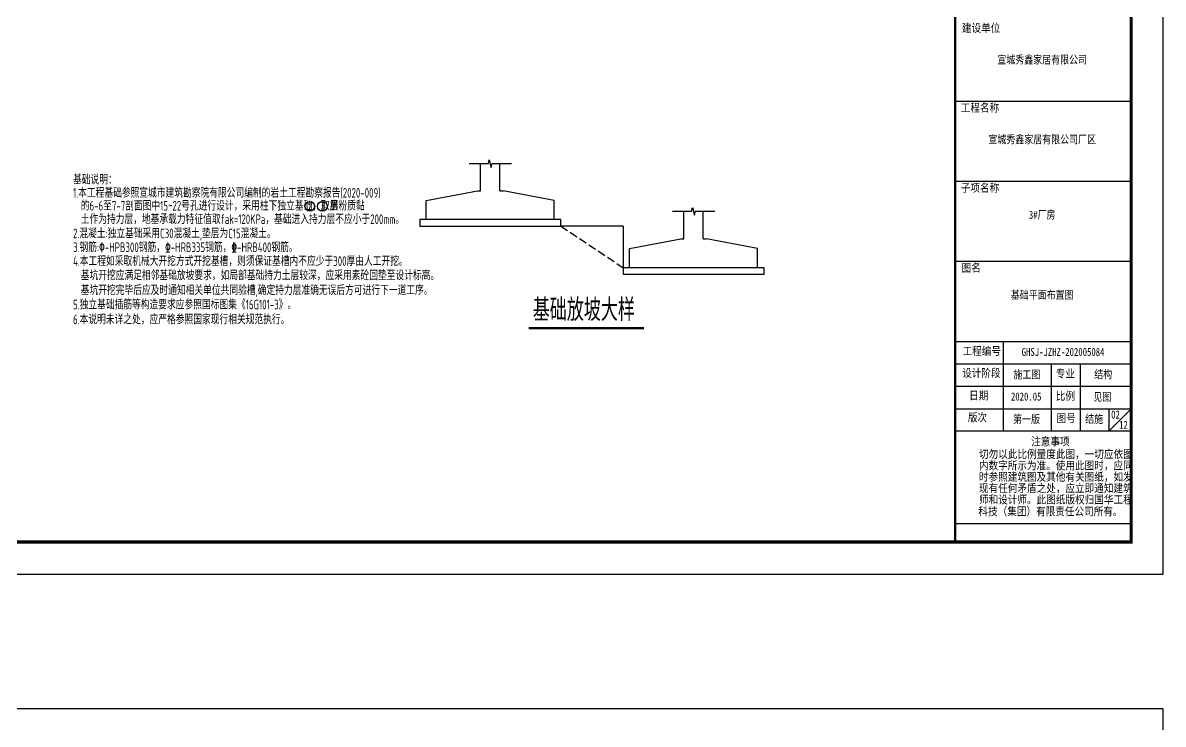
# Model space of a CAD drawing. Extents: x 9834882 to 10005569, y 1691670 to 2510806.
# Drawn here: x 9929794 to 9983219, y 2335769 to 2368605 of the extents above; entities that cross this region are included whole.
import ezdxf
from ezdxf.enums import TextEntityAlignment as Align

# ---------------------------------------------------------------- set-up
doc = ezdxf.new("R2010")
doc.units = 0
doc.header["$LTSCALE"] = 1000
doc.header["$MEASUREMENT"] = 0
doc.linetypes.add('DASH', pattern=[0.35, 0.25, -0.1])
doc.layers.get('0').update_dxf_attribs({"linetype": 'CONTINUOUS'})
for name, color, linetype in [('1505', 2, 'CONTINUOUS'), ('DIM_SYMB', 3, 'CONTINUOUS'), ('PP-PM-TK', 7, 'CONTINUOUS'), ('PUB_TEXT', 7, 'CONTINUOUS'), ('PUB_TITLE', 4, 'CONTINUOUS'), ('TEXT', 7, 'CONTINUOUS')]:
    doc.layers.add(name, color=color, linetype=linetype)
doc.styles.add('_HZTXT', font='atssdeng.shx', dxfattribs={"width": 0.8, "bigfont": 'atssdchn.shx'})
doc.styles.add('TQ', font='txt.shx', dxfattribs={"width": 0.8, "bigfont": 'hztxt.shx'})
doc.styles.add('TSSD_REIN', font='atssdeng.shx', dxfattribs={"width": 0.7, "bigfont": 'atssdchn.shx'})
doc.styles.add('仿宋', font='', dxfattribs={"width": 0.8})
doc.styles.get('仿宋').set_extended_font_data('SimSun')

# ---------------------------------------------------------------- blocks, each defined once
blk = doc.blocks.new('A2 TK 2019')
at = {"layer": 'PP-PM-TK', "color": 4}
for p, q in [((7035935, 1988948), (7041435, 1988948)), ((7035935, 1986448), (7041435, 1986448)), ((7035935, 1983948), (7041435, 1983948)), ((7035935, 1981448), (7041435, 1981448)), ((7037435, 1981448), (7037435, 1978648)), ((7035935, 1980748), (7041435, 1980748)), ((7038935, 1980748), (7038935, 1978648)), ((7039840, 1980748), (7039840, 1978648)), ((7035935, 1980048), (7041435, 1980048)), ((7035935, 1979348), (7041435, 1979348)), ((7041435, 1979348), (7040735, 1978648)), ((7040735, 1979348), (7040735, 1978648))]:
    blk.add_line(p, q, dxfattribs=at)
at = {"layer": 'PP-PM-TK', "color": 4, "const_width": 70}
blk.add_lwpolyline([(7035935, 2015184), (7041435, 2015184), (7041435, 1975184), (7035935, 1975184)], close=True, dxfattribs=at)
at = {"layer": 'PP-PM-TK', "color": 4, "const_width": 40}
for points in [[(7035935, 1978648), (7041435, 1978648)], [(7035935, 1975756), (7041435, 1975756)]]:
    blk.add_lwpolyline(points, dxfattribs=at)
at = {"layer": 'PUB_TEXT', "color": 2, "style": 'TQ'}
for s, p in [('建设单位', (7036148, 1991081)), ('工程名称', (7036114, 1988590)), ('子项名称', (7036114, 1986089)), ('图名', (7036138, 1983596)), ('工程编号', (7036169, 1980997)), ('设计阶段', (7036156, 1980311)), ('专业', (7039080, 1980294)), ('日期', (7036374, 1979611)), ('比例', (7039080, 1979594)), ('版次', (7036335, 1978925)), ('图号', (7039103, 1978902)), ('注意事项', (7038312, 1978175)), ('切勿以此比例量度此图，一切应依图', (7036682, 1977780)), ('内数字所示为准。使用此图时，应同', (7036682, 1977426)), ('时参照建筑图及其他有关图纸，如发', (7036682, 1977071)), ('现有任何矛盾之处，应立即通知建筑', (7036682, 1976716)), ('师和设计师。此图纸版权归国华工程', (7036682, 1976361)), ('科技（集团）有限责任公司所有。', (7036664, 1975992))]:
    blk.add_text(s, height=250, dxfattribs=at).set_placement(p)
at = {"layer": 'PUB_TITLE', "color": 0, "style": '仿宋', "width": 0.8}
for s, p in [('宣城秀鑫家居有限公司', (7038656, 1990116)), ('宣城秀鑫家居有限公司厂区', (7038656, 1987626)), ('3#厂房', (7038656, 1985275))]:
    blk.add_text(s, height=250, dxfattribs=at).set_placement(p, align=Align.CENTER)
for s, p in [('GHSJ-JZHZ-202005084', (7038016, 1980994)), ('施工图', (7037757, 1980289)), ('结构', (7040282, 1980294)), ('2020.05', (7037680, 1979601)), ('见图', (7040256, 1979591)), ('第一版', (7037748, 1978895)), ('结施', (7039998, 1978901)), ('12', (7041059, 1978720))]:
    blk.add_text(s, height=250, dxfattribs=at).set_placement(p)
blk = doc.blocks.new('32GBG5H5H')
at = {"layer": '1505'}
for p, q in [((5527457, 2140994), (5527457, 2141842)), ((5528057, 2140994), (5528057, 2141842)), ((5525757, 2140694), (5527357, 2140994)), ((5527357, 2140994), (5527457, 2140994)), ((5528057, 2140994), (5528157, 2140994)), ((5529757, 2140694), (5528157, 2140994)), ((5525757, 2140094), (5525757, 2140694)), ((5529757, 2140094), (5529757, 2140694)), ((5533807, 2139495), (5533807, 2140357)), ((5534407, 2139495), (5534407, 2140357)), ((5531907, 2139894), (5529957, 2139894)), ((5531907, 2139894), (5531907, 2138595)), ((5532107, 2139195), (5533707, 2139495)), ((5533707, 2139495), (5533807, 2139495)), ((5534407, 2139495), (5534507, 2139495)), ((5536107, 2139195), (5534507, 2139495)), ((5532107, 2138595), (5532107, 2139195)), ((5536107, 2138595), (5536107, 2139195))]:
    blk.add_line(p, q, dxfattribs=at)
at = {"layer": '1505', "linetype": 'DASH'}
blk.add_line((5529957, 2139894), (5531907, 2138595), dxfattribs=at)
at = {"layer": '1505'}
for points in [[(5527097, 2141842), (5527697, 2141842), (5527727, 2141962), (5527787, 2141722), (5527817, 2141842), (5528417, 2141842)], [(5527097, 2141842), (5527697, 2141842), (5527727, 2141962), (5527787, 2141722), (5527817, 2141842), (5528417, 2141842)], [(5533447, 2140357), (5534047, 2140357), (5534077, 2140477), (5534137, 2140237), (5534167, 2140357), (5534767, 2140357)], [(5533447, 2140357), (5534047, 2140357), (5534077, 2140477), (5534137, 2140237), (5534167, 2140357), (5534767, 2140357)], [(5525557, 2139894), (5529957, 2139894), (5529957, 2140094), (5525557, 2140094), (5525557, 2139894)], [(5531907, 2138395), (5536307, 2138395), (5536307, 2138595), (5531907, 2138595), (5531907, 2138395)]]:
    blk.add_lwpolyline(points, dxfattribs=at)
at = {"layer": 'DIM_SYMB', "const_width": 70}
blk.add_lwpolyline([(5528956, 2136706), (5532563, 2136706)], dxfattribs=at)
at = {"layer": 'TEXT', "ltscale": 99, "style": '_HZTXT', "width": 0.8}
blk.add_text('基础放坡大样', height=700, dxfattribs=at).set_placement((5529083, 2136929))

msp = doc.modelspace()

# ---------------------------------------------------------------- linework, layer by layer
at = {"layer": 'PUB_TEXT', "color": 4}
for centre in [(9943240.6, 2360012.6), (9943825.5, 2360012.6)]:
    msp.add_circle(centre, 228.2, dxfattribs=at)
at = {"layer": 'PUB_TITLE'}
for points in [[(9894118.6, 2342794.4), (9983218.6, 2342794.4), (9983218.6, 2405794.4), (9894118.6, 2405794.4)], [(9894118.6, 2273481.9), (9983218.6, 2273481.9), (9983218.6, 2336481.9), (9894118.6, 2336481.9)]]:
    msp.add_lwpolyline(points, close=True, dxfattribs=at)
at = {"layer": 'PUB_TITLE', "const_width": 150}
msp.add_lwpolyline([(9897868.6, 2344294.4), (9981718.6, 2344294.4), (9981718.6, 2404294.4), (9897868.6, 2404294.4)], close=True, dxfattribs=at)

# ---------------------------------------------------------------- block references
at = {"xscale": 1.5, "yscale": 1.5, "zscale": 1.5}
for name, p in [('A2 TK 2019', (-580434.2, -618481.3)), ('32GBG5H5H', (1660058, -850751.3))]:
    msp.add_blockref(name, p, dxfattribs=at)

# ---------------------------------------------------------------- texts
at = {"layer": 'PUB_TEXT', "color": 4, "style": 'TSSD_REIN'}
for s, height, width, p in [('基础说明：', 450, 0.7, (9932148.2, 2361038.3)), ('1.本工程基础参照宣城市建筑勘察院有限公司编制的岩土工程勘察报告(2020-009)', 450, 0.7, (9932148.2, 2360420.4)), ('的6-6至7-7剖面图中15~22号孔进行设计，采用柱下独立基础，取第', 450, 0.7, (9932508.2, 2359815.6)), ('层粉质黏', 450, 0.7, (9944172.6, 2359815.6)), ('2', 396, 0.8, (9943152.6, 2359827.6)), ('3', 396, 0.8, (9943737.6, 2359827.6)), ('土作为持力层，地基承载力特征值取fak=120KPa，基础进入持力层不应小于200mm。', 450, 0.7, (9932508.2, 2359187)), ('2.混凝土:独立基础采用C30混凝土,垫层为C15混凝土。', 450, 0.7, (9932148.2, 2358521.8)), ('3.钢筋:%%130-HPB300钢筋，%%131-HRB335钢筋，%%132-HRB400钢筋。', 450, 0.7, (9932148.2, 2357872.5)), ('4.本工程如采取机械大开挖方式开挖基槽，则须保证基槽内不应少于300厚由人工开挖。', 450, 0.7, (9932148.2, 2357223.5)), ('基坑开挖应满足相邻基础放坡要求，如局部基础持力土层较深，应采用素砼回垫至设计标高。', 450, 0.7, (9932508.2, 2356557.9)), ('基坑开挖完毕后应及时通知相关单位共同验槽,确定持力层准确无误后方可进行下一道工序。', 450, 0.7, (9932508.2, 2355862.1)), ('5.独立基础插筋等构造要求应参照国标图集《16G101-3》。', 450, 0.7, (9932148.2, 2355189.9)), ('6.本说明未详之处，应严格参照国家现行相关规范执行。', 450, 0.7, (9932148.2, 2354493.9))]:
    msp.add_text(s, height=height, dxfattribs=dict(at, width=width)).set_placement(p)
at = {"layer": 'PUB_TITLE', "color": 6, "style": '仿宋', "width": 0.8}
msp.add_text('基础平面布置图', height=375, dxfattribs=at).set_placement((9977549.9, 2355681.5), align=Align.CENTER)
msp.add_text('02', height=375, dxfattribs=at).set_placement((9980782.2, 2350078.4))

doc.saveas('drawing.dxf')
